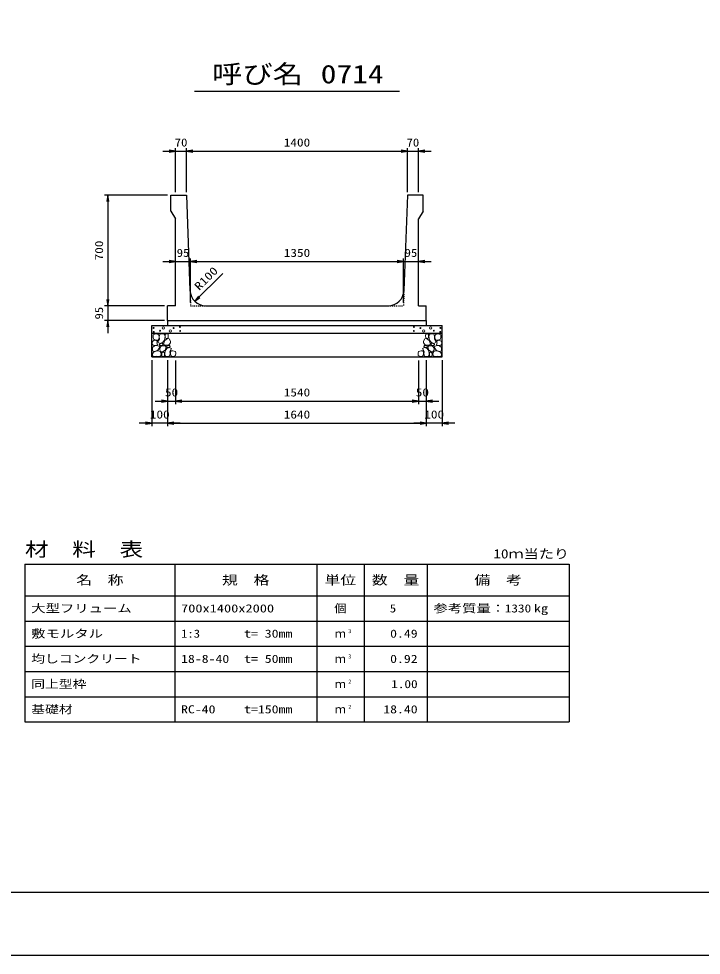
# Model space of a CAD drawing. Units: millimetres at full size. Extents: x 0 to 16820, y 0 to 11880.
# Drawn here: x 5646 to 9973, y 0 to 5940 of the extents above; entities that cross this region are included whole.
import ezdxf
from ezdxf.enums import TextEntityAlignment as Align

# ---------------------------------------------------------------- set-up
doc = ezdxf.new("R2010")
doc.units = ezdxf.units.MM
doc.linetypes.add('DASHED_SPACED', pattern=[12, 6, -6])
for name, color, linetype, lineweight in [('0_2', 7, 'Continuous', 25), ('D-DCR-HCHn', 4, 'Continuous', 9), ('D-MTR-FRAM', 7, 'Continuous', 25), ('D-MTR-LINE', 7, 'Continuous', 25), ('D-STR-DIM', 7, 'Continuous', 25), ('D-STR-STRn', 1, 'Continuous', 25), ('D-TTL', 2, 'Continuous', 25), ('D-TTL-TXT', 7, 'Continuous', 25)]:
    doc.layers.add(name, color=color, linetype=linetype, lineweight=lineweight)
doc.layers.add('D-MTR', color=7, linetype='Continuous')
doc.layers.add('D-MTR-TXT', color=7, linetype='Continuous')
doc.styles.add('ＭＳ ゴシック', font='')
doc.styles.get('ＭＳ ゴシック').set_extended_font_data('MS Gothic')

# ---------------------------------------------------------------- blocks, each defined once
blk = doc.blocks.new('open_arrow')
at = {"color": 0, "linetype": 'Continuous', "lineweight": -2}
blk.add_lwpolyline([(7.5, 1.25), (0, 0), (7.5, -1.25)], dxfattribs=at)

msp = doc.modelspace()

# ---------------------------------------------------------------- linework, layer by layer
at = {"layer": '0_2'}
for p, q in [((6590, 3775), (6590, 3495)), ((6640, 3772.5), (6640, 3495)), ((6640, 3772.5), (6640, 3495)), ((8180, 3772.5), (8180, 3495)), ((6510, 3515), (6720, 3515)), ((6640, 3515), (8180, 3515))]:
    msp.add_line(p, q, dxfattribs=at)
at = {"layer": 'D-DCR-HCHn'}
for points in [[(6528.399, 3938.696), (6512.796, 3942.163), (6498.928, 3935.228), (6497.194, 3919.626), (6500.661, 3907.491), (6517.997, 3902.29), (6530.132, 3902.29), (6535.333, 3910.958), (6535.333, 3930.028)], [(6542.267, 3940.429), (6537.067, 3924.827), (6538.8, 3907.491), (6526.665, 3888.421), (6542.267, 3879.753), (6559.603, 3888.421), (6570.005, 3902.29), (6573.472, 3924.827), (6570.005, 3936.962), (6559.603, 3942.163)], [(6575.206, 3936.962), (6575.206, 3916.159), (6583.874, 3910.958), (6592.542, 3916.159), (6594.275, 3928.294), (6592.542, 3938.696), (6580.407, 3942.163)], [(8244.794, 3936.962), (8244.794, 3916.159), (8236.126, 3910.958), (8227.458, 3916.159), (8225.725, 3928.294), (8227.458, 3938.696), (8239.593, 3942.163)], [(8277.733, 3940.429), (8282.933, 3924.827), (8281.2, 3907.491), (8293.335, 3888.421), (8277.733, 3879.753), (8260.397, 3888.421), (8249.995, 3902.29), (8246.528, 3924.827), (8249.995, 3936.962), (8260.397, 3942.163)], [(8291.601, 3938.696), (8307.204, 3942.163), (8321.072, 3935.228), (8322.806, 3919.626), (8319.339, 3907.491), (8302.003, 3902.29), (8289.868, 3902.29), (8284.667, 3910.958), (8284.667, 3930.028)], [(6495.46, 3895.356), (6490.26, 3879.753), (6497.194, 3869.352), (6514.53, 3867.618), (6526.366, 3872.699), (6521.464, 3884.954), (6524.932, 3891.889), (6517.997, 3898.823), (6507.596, 3902.29)], [(6528.366, 3837.757), (6541.208, 3857.019), (6539.603, 3861.834), (6521.946, 3866.65), (6505.894, 3865.045), (6494.658, 3855.414), (6493.052, 3844.177), (6494.658, 3832.941), (6507.499, 3829.731)], [(6545.735, 3879.753), (6537.067, 3872.819), (6540.534, 3867.618), (6552.669, 3867.618), (6557.87, 3869.352), (6561.337, 3876.286), (6556.136, 3881.487)], [(6573.311, 3837.757), (6581.337, 3857.019), (6574.916, 3865.045), (6555.654, 3865.045), (6547.628, 3861.834), (6539.603, 3850.598), (6539.603, 3840.967), (6547.628, 3828.125), (6557.259, 3826.52)], [(6571.739, 3898.823), (6563.071, 3878.02), (6570.005, 3869.352), (6590.808, 3869.352), (6599.476, 3872.819), (6608.144, 3884.954), (6608.144, 3895.356), (6599.476, 3909.224), (6589.074, 3910.958)], [(6597.389, 3855.414), (6605.415, 3861.834), (6602.204, 3866.65), (6590.968, 3866.65), (6586.153, 3865.045), (6582.942, 3858.624), (6587.758, 3853.808)], [(8248.261, 3898.823), (8256.929, 3878.02), (8249.995, 3869.352), (8229.192, 3869.352), (8220.524, 3872.819), (8211.856, 3884.954), (8211.856, 3895.356), (8220.524, 3909.224), (8230.926, 3910.958)], [(8222.611, 3855.414), (8214.585, 3861.834), (8217.796, 3866.65), (8229.032, 3866.65), (8233.847, 3865.045), (8237.058, 3858.624), (8232.242, 3853.808)], [(8246.689, 3837.757), (8238.663, 3857.019), (8245.084, 3865.045), (8264.346, 3865.045), (8272.372, 3861.834), (8280.397, 3850.598), (8280.397, 3840.967), (8272.372, 3828.125), (8262.741, 3826.52)], [(8274.265, 3879.753), (8282.933, 3872.819), (8279.466, 3867.618), (8267.331, 3867.618), (8262.13, 3869.352), (8258.663, 3876.286), (8263.864, 3881.487)], [(8291.634, 3837.757), (8278.792, 3857.019), (8280.397, 3861.834), (8298.054, 3866.65), (8314.106, 3865.045), (8325.342, 3855.414), (8326.948, 3844.177), (8325.342, 3832.941), (8312.501, 3829.731)], [(8324.54, 3895.356), (8329.74, 3879.753), (8322.806, 3869.352), (8305.47, 3867.618), (8293.634, 3872.699), (8298.536, 3884.954), (8295.068, 3891.889), (8302.003, 3898.823), (8312.404, 3902.29)], [(6534.787, 3797.627), (6546.023, 3802.443), (6549.234, 3818.494), (6542.813, 3829.731), (6531.577, 3832.941), (6517.13, 3831.336), (6501.078, 3824.915), (6493.052, 3815.284), (6493.052, 3804.048), (6497.868, 3797.627), (6517.13, 3799.232)], [(6570.101, 3802.443), (6570.101, 3821.705), (6562.075, 3826.52), (6554.049, 3821.705), (6552.444, 3810.469), (6554.049, 3800.837), (6565.285, 3797.627)], [(6600.599, 3799.232), (6605.415, 3813.679), (6603.81, 3829.731), (6615.046, 3847.388), (6600.599, 3855.414), (6584.548, 3847.388), (6574.916, 3834.546), (6571.706, 3813.679), (6574.916, 3802.443), (6584.548, 3797.627)], [(6613.441, 3800.837), (6627.887, 3797.627), (6640.729, 3804.048), (6642.334, 3818.494), (6639.124, 3829.731), (6623.072, 3834.546), (6611.836, 3834.546), (6607.02, 3826.52), (6607.02, 3808.863)], [(8206.559, 3800.837), (8192.113, 3797.627), (8179.271, 3804.048), (8177.666, 3818.494), (8180.876, 3829.731), (8196.928, 3834.546), (8208.164, 3834.546), (8212.98, 3826.52), (8212.98, 3808.863)], [(8219.401, 3799.232), (8214.585, 3813.679), (8216.19, 3829.731), (8204.954, 3847.388), (8219.401, 3855.414), (8235.452, 3847.388), (8245.084, 3834.546), (8248.294, 3813.679), (8245.084, 3802.443), (8235.452, 3797.627)], [(8249.899, 3802.443), (8249.899, 3821.705), (8257.925, 3826.52), (8265.951, 3821.705), (8267.556, 3810.469), (8265.951, 3800.837), (8254.715, 3797.627)], [(8285.213, 3797.627), (8273.977, 3802.443), (8270.766, 3818.494), (8277.187, 3829.731), (8288.423, 3832.941), (8302.87, 3831.336), (8318.922, 3824.915), (8326.948, 3815.284), (8326.948, 3804.048), (8322.132, 3797.627), (8302.87, 3799.232)]]:
    msp.add_lwpolyline(points, close=True, dxfattribs=at)
for centre, radius in [((6500.727, 3978.955), 3), ((6563.336, 3978.955), 7.5), ((6627.708, 3978.164), 3), ((6668.131, 3985.006), 3), ((8151.869, 3985.006), 3), ((8192.292, 3978.164), 3), ((8256.664, 3978.955), 7.5), ((8319.273, 3978.955), 3), ((6501.869, 3953.91), 3), ((6542.292, 3960.752), 3), ((6606.664, 3959.961), 7.5), ((6669.273, 3959.961), 3), ((8150.727, 3959.961), 3), ((8213.336, 3959.961), 7.5), ((8277.708, 3960.752), 3), ((8318.131, 3953.91), 3)]:
    msp.add_circle(centre, radius, dxfattribs=at)
at = {"layer": 'D-MTR-FRAM'}
for p, q in [((5685, 2480), (9135, 2480)), ((5685, 2480), (5685, 1480)), ((9135, 2480), (9135, 1480)), ((5685, 1480), (9135, 1480))]:
    msp.add_line(p, q, dxfattribs=at)
at = {"layer": 'D-MTR-LINE'}
for p, q in [((6635, 2480), (6635, 1480)), ((7535, 2480), (7535, 1480)), ((7835, 2480), (7835, 1480)), ((8235, 2480), (8235, 1480)), ((5685, 2280), (9135, 2280)), ((5685, 2120), (9135, 2120)), ((5685, 1960), (9135, 1960)), ((5685, 1800), (9135, 1800)), ((5685, 1640), (9135, 1640))]:
    msp.add_line(p, q, dxfattribs=at)
at = {"layer": 'D-STR-DIM'}
for p, q in [((6640, 4840), (6640, 5120)), ((6710, 4840), (6710, 5120)), ((6710, 4840), (6710, 5120)), ((8110, 4840), (8110, 5120)), ((8110, 4840), (8110, 5120)), ((8180, 4840), (8180, 5120)), ((6560, 5100), (6790, 5100)), ((6710, 5100), (8110, 5100)), ((8030, 5100), (8260, 5100)), ((6590, 4820), (6190, 4820)), ((6210, 4820), (6210, 4120)), ((6560, 4400), (6815, 4400)), ((6735, 4140), (6735, 4420)), ((6735, 4140), (6735, 4420)), ((6735, 4400), (8085, 4400)), ((8005, 4400), (8260, 4400)), ((8085, 4140), (8085, 4420)), ((8085, 4140), (8085, 4420)), ((6762.055, 4148.038), (6938.832, 4324.815)), ((6210, 4200), (6210, 3945)), ((6570, 4120), (6190, 4120)), ((6570, 4120), (6190, 4120)), ((6570, 4025), (6190, 4025)), ((6490, 3775), (6490, 3355)), ((6590, 3775), (6590, 3355)), ((6590, 3775), (6590, 3355)), ((8180, 3772.5), (8180, 3495)), ((8230, 3775), (8230, 3355)), ((8230, 3775), (8230, 3355)), ((8230, 3775), (8230, 3495)), ((8330, 3775), (8330, 3355)), ((8100, 3515), (8310, 3515)), ((6670, 3375), (6410, 3375)), ((6590, 3375), (8230, 3375)), ((8410, 3375), (8150, 3375))]:
    msp.add_line(p, q, dxfattribs=at)
at = {"layer": 'D-STR-STRn'}
for p, q in [((6610, 4820), (6710, 4820)), ((6610, 4720), (6610, 4820)), ((6710, 4820), (6731.556, 4216.431)), ((8110, 4820), (8088.444, 4216.431)), ((8210, 4820), (8110, 4820)), ((8210, 4720), (8210, 4820)), ((6610, 4720), (6640, 4670)), ((8210, 4720), (8180, 4670)), ((6640, 4120), (6640, 4670)), ((8180, 4120), (8180, 4670)), ((6590, 4025), (6590, 4120)), ((6640, 4120), (6590, 4120)), ((6831.492, 4120), (7988.508, 4120)), ((8180, 4120), (8230, 4120)), ((8230, 4025), (8230, 4120)), ((6490, 3795), (6490, 3995)), ((6490, 3995), (8330, 3995)), ((6590, 4025), (8230, 4025)), ((6590, 4025), (6590, 3995)), ((8230, 4025), (8230, 3995)), ((8330, 3795), (8330, 3995)), ((6490, 3945), (8330, 3945)), ((6490, 3795), (8330, 3795))]:
    msp.add_line(p, q, dxfattribs=at)
at = {"layer": 'D-STR-STRn', "color": 2, "linetype": 'DASHED_SPACED'}
for p, q in [((6731.556, 4216.431), (6735, 4120)), ((8088.444, 4216.431), (8085, 4120)), ((6735, 4120), (6831.492, 4120)), ((7988.508, 4120), (8085, 4120))]:
    msp.add_line(p, q, dxfattribs=at)
at = {"layer": 'D-STR-STRn'}
for centre, start, end in [((6831.492, 4220), 182.04541, 270), ((7988.508, 4220), 270, 357.95459)]:
    msp.add_arc(centre, 100, start, end, dxfattribs=at)
at = {"layer": 'D-TTL'}
for points in [[(0, 0), (16820, 0), (16820, 11880), (0, 11880)], [(400, 400), (16420, 400), (16420, 11480), (400, 11480)]]:
    msp.add_lwpolyline(points, close=True, dxfattribs=at)
at = {"layer": 'D-TTL-TXT'}
msp.add_line((6760, 5480), (8060, 5480), dxfattribs=at)

# ---------------------------------------------------------------- block references
at = {"layer": '0_2', "xscale": 5.33, "yscale": 5.33, "rotation": 180}
for p in [(6590, 3515), (8180, 3515)]:
    msp.add_blockref('open_arrow', p, dxfattribs=at)
at = {"layer": '0_2', "xscale": 5.33, "yscale": 5.33}
msp.add_blockref('open_arrow', (6640, 3515), dxfattribs=at)
msp.add_blockref('open_arrow', (6640, 3515), dxfattribs=at)
at = {"layer": 'D-STR-DIM', "xscale": 5.33, "yscale": 5.33}
for p, rotation in [((6640, 5100), 180), ((8110, 5100), 180), ((8110, 5100), 180), ((6210, 4820), 270), ((6640, 4400), 180), ((8085, 4400), 180), ((8085, 4400), 180), ((6210, 4120), 90), ((6210, 4120), 90), ((6762.055, 4148.038), 45), ((6210, 4025), 270), ((8180, 3515), 180), ((6490, 3375), 180), ((8230, 3375), 180), ((8230, 3375), 180)]:
    msp.add_blockref('open_arrow', p, dxfattribs=dict(at, rotation=rotation))
for p in [(6710, 5100), (6710, 5100), (8180, 5100), (6735, 4400), (6735, 4400), (8180, 4400), (8230, 3515), (6590, 3375), (6590, 3375), (8330, 3375)]:
    msp.add_blockref('open_arrow', p, dxfattribs=at)

# ---------------------------------------------------------------- texts
at = {"layer": '0_2', "style": 'ＭＳ ゴシック', "width": 1.2}
for s, p in [('50', (6615, 3570)), ('1540', (7410, 3570))]:
    msp.add_text(s, height=51.32, dxfattribs=at).set_placement(p, align=Align.MIDDLE_CENTER)
at = {"layer": 'D-MTR', "style": 'ＭＳ ゴシック', "width": 1.25}
msp.add_text('材\u3000料\u3000表', height=87.98, dxfattribs=at).set_placement((5685, 2504), align=Align.BOTTOM_LEFT)
at = {"layer": 'D-MTR', "style": 'ＭＳ ゴシック', "width": 1.2}
msp.add_text('10ｍ当たり', height=58.65, dxfattribs=at).set_placement((9135, 2499.333), align=Align.BOTTOM_RIGHT)
at = {"layer": 'D-MTR-TXT', "style": 'ＭＳ ゴシック'}
for s, height, width, p in [('名\u3000称', 58.65, 1.25, (6160, 2380)), ('規\u3000格', 58.65, 1.25, (7085, 2380)), ('単位', 58.65, 1.25, (7685, 2380)), ('数\u3000量', 58.65, 1.25, (8035, 2380)), ('備\u3000考', 58.65, 1.25, (8685, 2380)), ('個', 51.32, 1.1, (7685, 2200))]:
    msp.add_text(s, height=height, dxfattribs=dict(at, width=width)).set_placement(p, align=Align.MIDDLE_CENTER)
for s, width, p in [('大型フリューム', 1.3, (5725, 2200)), ('700x1400x2000', 1.3, (6675, 2200)), ('参考質量：    kg', 1.3, (8275, 2200)), ('敷モルタル', 1.3, (5725, 2040)), ('1:3', 1.15, (6675, 2040)), ('t= 30mm', 1.25, (7075, 2040)), ('均しコンクリート', 1.25, (5725, 1880)), ('18-8-40', 1.25, (6675, 1880)), ('t= 50mm', 1.25, (7075, 1880)), ('同上型枠', 1.25, (5725, 1720)), ('基礎材', 1.25, (5725, 1560)), ('RC-40', 1.25, (6675, 1560)), ('t=150mm', 1.25, (7075, 1560))]:
    msp.add_text(s, height=51.32, dxfattribs=dict(at, width=width)).set_placement(p, align=Align.MIDDLE_LEFT)
for s, width, p in [('5', 1.15, (8038.553, 2200)), ('1330', 1.2, (8895, 2200)), ('0.49', 1.25, (8175, 2040)), ('0.92', 1.25, (8175, 1880)), ('1.00', 1.2, (8175, 1720)), ('18.40', 1.25, (8175, 1560))]:
    msp.add_text(s, height=51.32, dxfattribs=dict(at, width=width)).set_placement(p, align=Align.MIDDLE_RIGHT)
for p in [(7685, 2040), (7685, 1880), (7685, 1720), (7685, 1560)]:
    msp.add_text('ｍ', height=51.32, dxfattribs=at).set_placement(p, align=Align.MIDDLE_CENTER)
at = {"layer": 'D-MTR-TXT', "style": 'ＭＳ ゴシック', "width": 1.15}
for s, p in [('3', (7735, 2035.333)), ('3', (7735, 1875.333)), ('2', (7735, 1715.333)), ('2', (7735, 1555.333))]:
    msp.add_text(s, height=25.66, dxfattribs=at).set_placement(p, align=Align.BOTTOM_LEFT)
at = {"layer": 'D-STR-DIM', "style": 'ＭＳ ゴシック'}
for s, width, p in [('70', 1.15, (6675, 5155)), ('1400', 1.2, (7410, 5155)), ('70', 1.15, (8145, 5155)), ('95', 1.15, (6687.5, 4455)), ('1350', 1.2, (7410, 4455)), ('95', 1.15, (8132.5, 4455)), ('50', 1.2, (8205, 3570)), ('100', 1.2, (6540, 3430)), ('1640', 1.2, (7410, 3430)), ('100', 1.2, (8280, 3430))]:
    msp.add_text(s, height=51.32, dxfattribs=dict(at, width=width)).set_placement(p, align=Align.MIDDLE_CENTER)
for s, width, p in [('700', 1.2, (6155, 4470)), ('95', 1.15, (6155, 4072.5))]:
    msp.add_text(s, height=51.32, rotation=90, dxfattribs=dict(at, width=width)).set_placement(p, align=Align.MIDDLE_CENTER)
at = {"layer": 'D-STR-DIM', "style": 'ＭＳ ゴシック', "width": 1.25}
msp.add_text('R100', height=51.32, rotation=45, dxfattribs=at).set_placement((6800.995, 4202.063), align=Align.BOTTOM_LEFT)
at = {"layer": 'D-TTL-TXT', "style": 'ＭＳ ゴシック'}
for s, width, p in [('呼び名', 1.2, (7160, 5495)), ('0714', 1.25, (7760, 5495))]:
    msp.add_text(s, height=117.3, dxfattribs=dict(at, width=width)).set_placement(p, align=Align.BOTTOM_CENTER)

doc.saveas('drawing.dxf')
